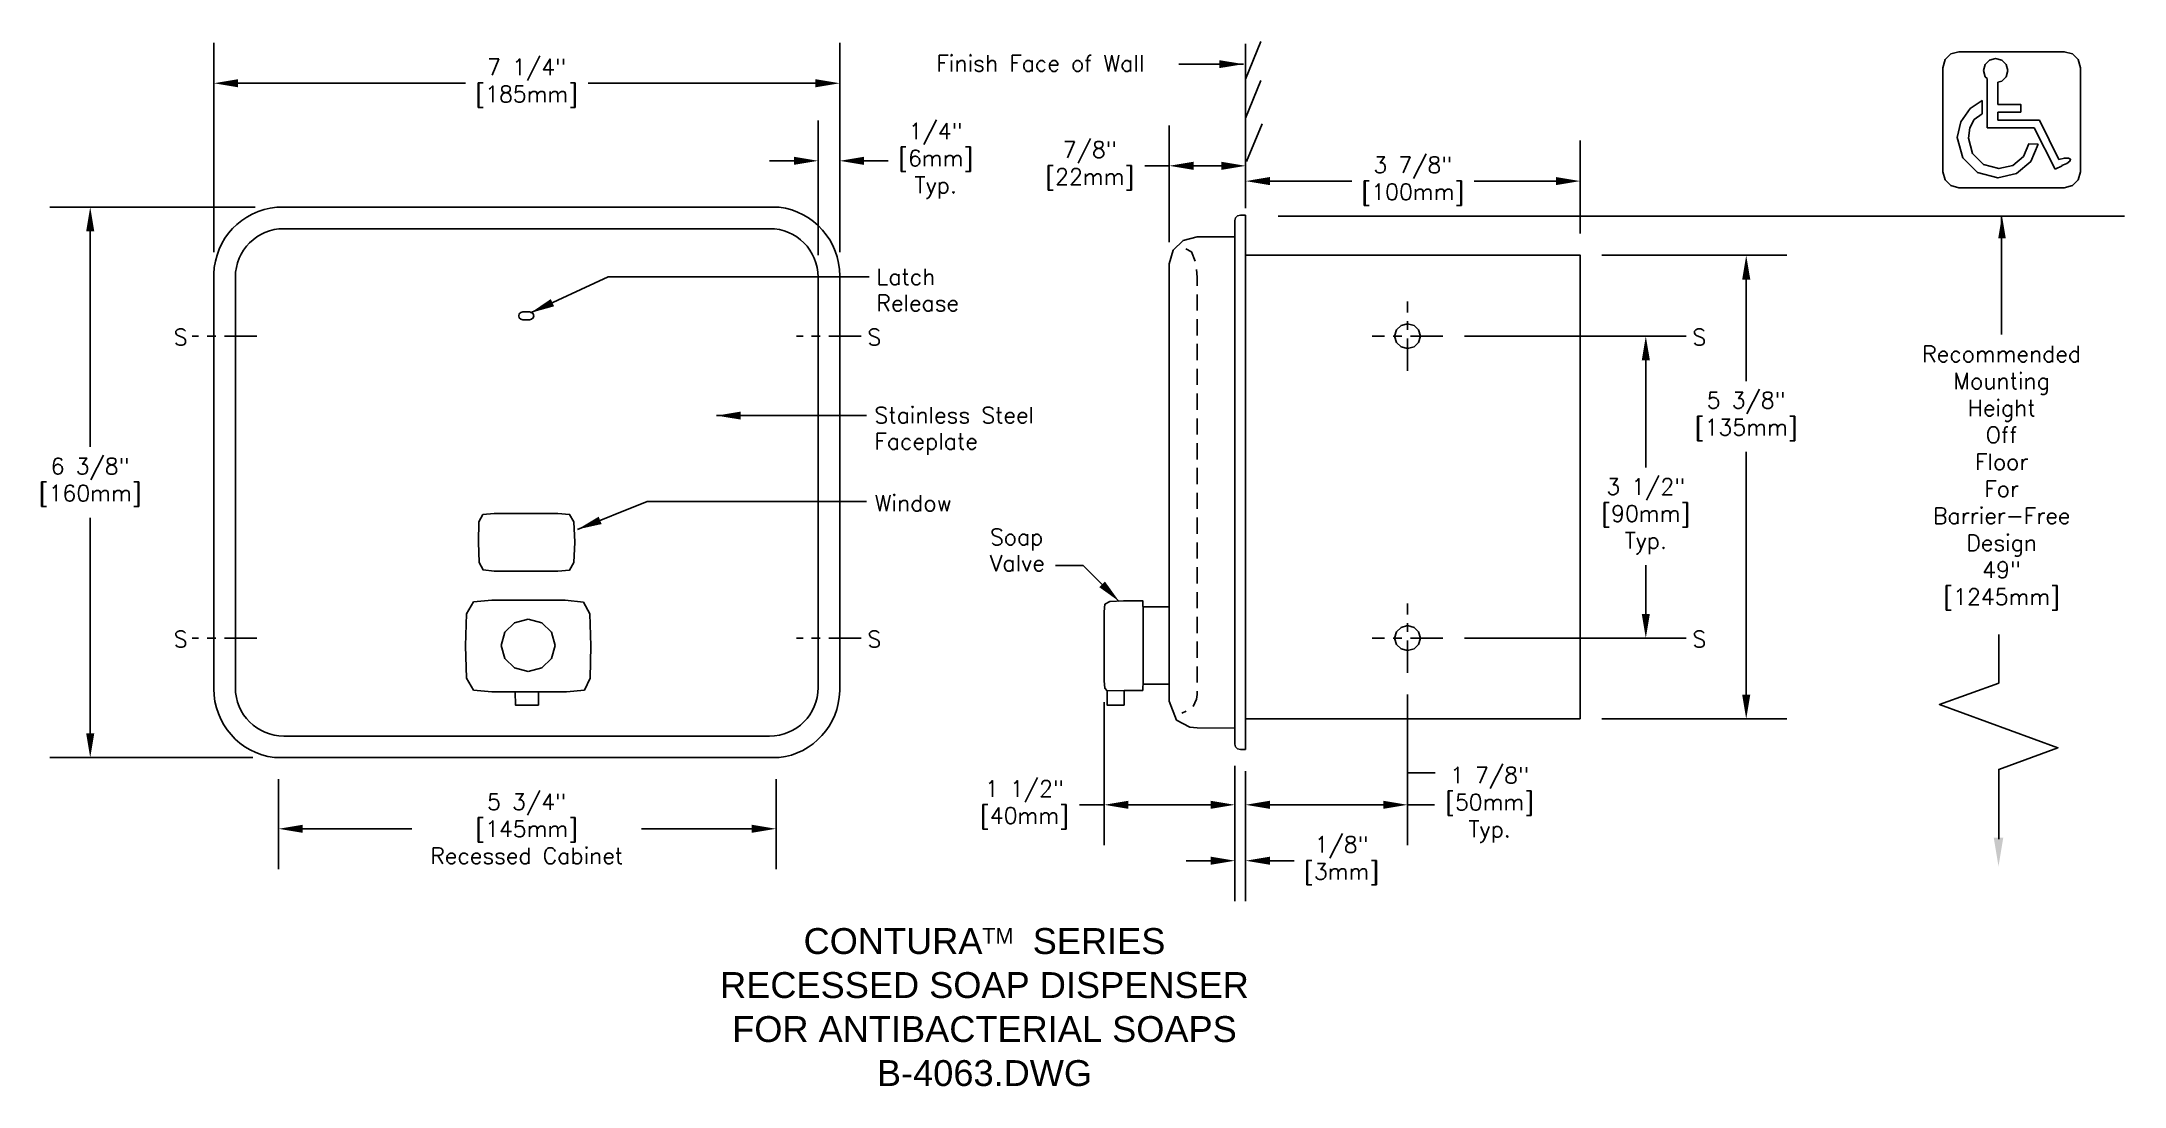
# Model space of a CAD drawing. Extents: x 30.5 to 54.6, y 3.2 to 15.3.
import ezdxf
from ezdxf.enums import TextEntityAlignment as Align

# ---------------------------------------------------------------- set-up
doc = ezdxf.new("R2010")
doc.units = 0
doc.header["$MEASUREMENT"] = 0
doc.header["$PDMODE"] = 35
doc.header["$PDSIZE"] = 1
doc.linetypes.add('CENTER2', pattern=[1.125, 0.75, -0.125, 0.125, -0.125])
doc.linetypes.add('HIDDEN', pattern=[0.375, 0.25, -0.125])
doc.layers.get('0').update_dxf_attribs({"linetype": 'CONTINUOUS'})
doc.layers.get('DEFPOINTS').update_dxf_attribs({"linetype": 'CONTINUOUS'})
for name, color, linetype in [('DETAIL', 4, 'CONTINUOUS'), ('DIM', 1, 'CONTINUOUS'), ('TEXT', 2, 'CONTINUOUS')]:
    doc.layers.add(name, color=color, linetype=linetype)
doc.styles.add('ARIAL_5', font='arial.ttf', dxfattribs={"height": 5})
doc.styles.add('DIM_S_7', font='simplex.shx', dxfattribs={"height": 0.1875})
doc.styles.add('DIM_S_8', font='simplex.shx', dxfattribs={"height": 1})
doc.dimstyles.new('DIM_S_7', dxfattribs={"dimtxt": 0.12, "dimasz": 0.28125, "dimexe": 0.46875, "dimexo": 0.25, "dimgap": 0.09375, "dimtad": 0, "dimtih": 1, "dimtoh": 1, "dimdec": 4, "dimrnd": 0.0625, "dimzin": 4, "dimtxsty": 'DIM_S_7', "dimcen": 0.09375, "dimaunit": 1, "dimazin": 3, "dimtfac": 1, "dimtdec": 4, "dimtofl": 0, "dimtmove": 0, "dimatfit": 3, "dimtolj": 1, "dimtzin": 0})

# ---------------------------------------------------------------- blocks, each defined once
blk = doc.blocks.new('*D0')
at = {"color": 0, "linetype": 'BYBLOCK'}
for p, q in [((32.517, 12.838), (32.517, 15.266)), ((39.767, 12.838), (39.767, 15.266)), ((32.798, 14.797), (35.432, 14.797)), ((39.486, 14.797), (36.852, 14.797))]:
    blk.add_line(p, q, dxfattribs=at)
for points in [[(32.798, 14.844), (32.798, 14.75), (32.517, 14.797)], [(39.486, 14.844), (39.486, 14.75), (39.767, 14.797)]]:
    blk.add_solid(points, dxfattribs=at)
at = {"layer": 'DEFPOINTS', "color": 0, "linetype": 'BYBLOCK'}
for p in [(39.767, 14.797), (32.517, 12.588), (39.767, 12.588)]:
    blk.add_point(p, dxfattribs=at)
at = {"color": 0, "linetype": 'BYBLOCK', "insert": (36.142, 14.797), "char_height": 0.1875, "attachment_point": 5, "style": 'DIM_S_7'}
blk.add_mtext('\\A1;7 1/4"\\P[185mm]', dxfattribs=at)
blk = doc.blocks.new('*D1')
at = {"color": 0, "linetype": 'BYBLOCK'}
for p, q in [((32.996, 13.362), (30.617, 13.362)), ((31.086, 13.08), (31.086, 10.582)), ((31.086, 7.262), (31.086, 9.76)), ((32.969, 6.981), (30.617, 6.981))]:
    blk.add_line(p, q, dxfattribs=at)
for points in [[(31.039, 13.08), (31.133, 13.08), (31.086, 13.362)], [(31.039, 7.262), (31.133, 7.262), (31.086, 6.981)]]:
    blk.add_solid(points, dxfattribs=at)
at = {"layer": 'DEFPOINTS', "color": 0, "linetype": 'BYBLOCK'}
for p in [(33.246, 13.362), (31.086, 6.981), (33.219, 6.981)]:
    blk.add_point(p, dxfattribs=at)
at = {"color": 0, "linetype": 'BYBLOCK', "insert": (31.086, 10.171), "char_height": 0.1875, "attachment_point": 5, "style": 'DIM_S_7'}
blk.add_mtext('\\A1;6 3/8"\\P[160mm]', dxfattribs=at)
blk = doc.blocks.new('*D2')
at = {"color": 0, "linetype": 'BYBLOCK'}
for p, q in [((33.267, 6.731), (33.267, 5.688)), ((39.03, 6.731), (39.03, 5.688)), ((33.548, 6.156), (34.812, 6.156)), ((38.748, 6.156), (37.473, 6.156))]:
    blk.add_line(p, q, dxfattribs=at)
for points in [[(33.548, 6.203), (33.548, 6.109), (33.267, 6.156)], [(38.748, 6.203), (38.748, 6.109), (39.03, 6.156)]]:
    blk.add_solid(points, dxfattribs=at)
at = {"layer": 'DEFPOINTS', "color": 0, "linetype": 'BYBLOCK'}
for p in [(33.267, 6.981), (39.03, 6.981), (39.03, 6.156)]:
    blk.add_point(p, dxfattribs=at)
at = {"color": 0, "linetype": 'BYBLOCK', "insert": (36.142, 6.156), "char_height": 0.1875, "attachment_point": 5, "style": 'DIM_S_7'}
blk.add_mtext('\\A1;5 3/4"\\P[145mm]\\PRecessed Cabinet', dxfattribs=at)
blk = doc.blocks.new('*D3')
at = {"color": 0, "linetype": 'BYBLOCK'}
for p, q in [((39.517, 12.804), (39.517, 14.367)), ((39.767, 12.838), (39.767, 14.367)), ((39.236, 13.898), (38.955, 13.898)), ((40.048, 13.898), (40.33, 13.898))]:
    blk.add_line(p, q, dxfattribs=at)
for points in [[(39.236, 13.945), (39.236, 13.851), (39.517, 13.898)], [(40.048, 13.945), (40.048, 13.851), (39.767, 13.898)]]:
    blk.add_solid(points, dxfattribs=at)
at = {"layer": 'DEFPOINTS', "color": 0, "linetype": 'BYBLOCK'}
for p in [(39.767, 13.898), (39.517, 12.554), (39.767, 12.588)]:
    blk.add_point(p, dxfattribs=at)
at = {"color": 0, "linetype": 'BYBLOCK', "insert": (40.879, 13.898), "char_height": 0.1875, "attachment_point": 5, "style": 'DIM_S_7'}
blk.add_mtext('\\A1;1/4"\\P[6mm]\\PTyp.', dxfattribs=at)
blk = doc.blocks.new('*D4')
at = {"color": 0, "linetype": 'BYBLOCK'}
for p, q in [((43.584, 12.955), (43.584, 14.309)), ((43.584, 13.84), (43.303, 13.84)), ((44.188, 13.84), (43.865, 13.84))]:
    blk.add_line(p, q, dxfattribs=at)
for points in [[(43.865, 13.887), (43.865, 13.793), (43.584, 13.84)], [(44.188, 13.887), (44.188, 13.793), (44.469, 13.84)]]:
    blk.add_solid(points, dxfattribs=at)
at = {"layer": 'DEFPOINTS', "color": 0, "linetype": 'BYBLOCK'}
for p in [(44.469, 13.84), (44.469, 13.268), (43.584, 12.705)]:
    blk.add_point(p, dxfattribs=at)
at = {"color": 0, "linetype": 'BYBLOCK', "insert": (42.664, 13.84), "char_height": 0.1875, "attachment_point": 5, "style": 'DIM_S_7'}
blk.add_mtext('\\A1;7/8"\\P[22mm]', dxfattribs=at)
blk = doc.blocks.new('*D5')
at = {"color": 0, "linetype": 'BYBLOCK'}
for p, q in [((48.344, 13.054), (48.344, 14.132)), ((44.75, 13.663), (45.697, 13.663)), ((48.063, 13.663), (47.116, 13.663))]:
    blk.add_line(p, q, dxfattribs=at)
for points in [[(44.75, 13.71), (44.75, 13.616), (44.469, 13.663)], [(48.063, 13.71), (48.063, 13.616), (48.344, 13.663)]]:
    blk.add_solid(points, dxfattribs=at)
at = {"layer": 'DEFPOINTS', "color": 0, "linetype": 'BYBLOCK'}
for p in [(48.344, 13.663), (44.469, 13.268), (48.344, 12.804)]:
    blk.add_point(p, dxfattribs=at)
at = {"color": 0, "linetype": 'BYBLOCK', "insert": (46.406, 13.663), "char_height": 0.1875, "attachment_point": 5, "style": 'DIM_S_7'}
blk.add_mtext('\\A1;3 7/8"\\P[100mm]', dxfattribs=at)
blk = doc.blocks.new('*D6')
at = {"color": 0, "linetype": 'BYBLOCK'}
for p, q in [((44.344, 6.887), (44.344, 5.317)), ((44.469, 6.824), (44.469, 5.317)), ((44.063, 5.786), (43.781, 5.786)), ((44.75, 5.786), (45.031, 5.786))]:
    blk.add_line(p, q, dxfattribs=at)
for points in [[(44.063, 5.833), (44.063, 5.739), (44.344, 5.786)], [(44.75, 5.833), (44.75, 5.739), (44.469, 5.786)]]:
    blk.add_solid(points, dxfattribs=at)
at = {"layer": 'DEFPOINTS', "color": 0, "linetype": 'BYBLOCK'}
for p in [(44.344, 7.137), (44.469, 7.074), (44.469, 5.786)]:
    blk.add_point(p, dxfattribs=at)
at = {"color": 0, "linetype": 'BYBLOCK', "insert": (45.581, 5.786), "char_height": 0.1875, "attachment_point": 5, "style": 'DIM_S_7'}
blk.add_mtext('\\A1;1/8"\\P[3mm]', dxfattribs=at)
blk = doc.blocks.new('*D7')
at = {"color": 0, "linetype": 'BYBLOCK'}
for p, q in [((42.83, 7.622), (42.83, 5.966)), ((44.344, 6.887), (44.344, 5.966)), ((42.83, 6.434), (42.546, 6.434)), ((44.063, 6.434), (43.111, 6.434))]:
    blk.add_line(p, q, dxfattribs=at)
for points in [[(43.111, 6.481), (43.111, 6.387), (42.83, 6.434)], [(44.063, 6.481), (44.063, 6.387), (44.344, 6.434)]]:
    blk.add_solid(points, dxfattribs=at)
at = {"layer": 'DEFPOINTS', "color": 0, "linetype": 'BYBLOCK'}
for p in [(42.83, 7.872), (44.344, 7.137), (44.344, 6.434)]:
    blk.add_point(p, dxfattribs=at)
at = {"color": 0, "linetype": 'BYBLOCK', "insert": (41.907, 6.434), "char_height": 0.1875, "attachment_point": 5, "style": 'DIM_S_7'}
blk.add_mtext('\\A1;1 1/2"\\P[40mm]', dxfattribs=at)
blk = doc.blocks.new('*D8')
at = {"color": 0, "linetype": 'BYBLOCK'}
for p, q in [((46.344, 7.713), (46.344, 5.966)), ((44.469, 6.824), (44.469, 5.966)), ((44.75, 6.434), (46.063, 6.434)), ((46.344, 6.434), (46.656, 6.434))]:
    blk.add_line(p, q, dxfattribs=at)
for points in [[(44.75, 6.481), (44.75, 6.387), (44.469, 6.434)], [(46.063, 6.481), (46.063, 6.387), (46.344, 6.434)]]:
    blk.add_solid(points, dxfattribs=at)
at = {"layer": 'DEFPOINTS', "color": 0, "linetype": 'BYBLOCK'}
for p in [(46.344, 7.963), (44.469, 7.074), (46.344, 6.434)]:
    blk.add_point(p, dxfattribs=at)
at = {"color": 0, "linetype": 'BYBLOCK', "insert": (47.295, 6.434), "char_height": 0.1875, "attachment_point": 5, "style": 'DIM_S_7'}
blk.add_mtext('\\A1;1 7/8"\\P[50mm]\\PTyp.', dxfattribs=at)
blk = doc.blocks.new('*D9')
at = {"color": 0, "linetype": 'BYBLOCK'}
for p, q in [((48.594, 12.804), (50.736, 12.804)), ((50.267, 12.522), (50.267, 11.346)), ((50.267, 7.71), (50.267, 10.524)), ((48.594, 7.429), (50.736, 7.429))]:
    blk.add_line(p, q, dxfattribs=at)
for points in [[(50.22, 12.522), (50.314, 12.522), (50.267, 12.804)], [(50.22, 7.71), (50.314, 7.71), (50.267, 7.429)]]:
    blk.add_solid(points, dxfattribs=at)
at = {"layer": 'DEFPOINTS', "color": 0, "linetype": 'BYBLOCK'}
for p in [(48.344, 12.804), (48.344, 7.429), (50.267, 7.429)]:
    blk.add_point(p, dxfattribs=at)
at = {"color": 0, "linetype": 'BYBLOCK', "insert": (50.267, 10.935), "char_height": 0.1875, "attachment_point": 5, "style": 'DIM_S_7'}
blk.add_mtext('\\A1;5 3/8"\\P[135mm]', dxfattribs=at)
blk = doc.blocks.new('*D10')
at = {"color": 0, "linetype": 'BYBLOCK'}
for p, q in [((47.003, 11.866), (49.573, 11.866)), ((49.104, 11.585), (49.104, 10.345)), ((49.104, 8.647), (49.104, 9.211)), ((47.003, 8.366), (49.573, 8.366))]:
    blk.add_line(p, q, dxfattribs=at)
for points in [[(49.057, 11.585), (49.151, 11.585), (49.104, 11.866)], [(49.057, 8.647), (49.151, 8.647), (49.104, 8.366)]]:
    blk.add_solid(points, dxfattribs=at)
at = {"layer": 'DEFPOINTS', "color": 0, "linetype": 'BYBLOCK'}
for p in [(46.753, 11.866), (46.753, 8.366), (49.104, 8.366)]:
    blk.add_point(p, dxfattribs=at)
at = {"color": 0, "linetype": 'BYBLOCK', "insert": (49.104, 9.778), "char_height": 0.1875, "attachment_point": 5, "style": 'DIM_S_7'}
blk.add_mtext('\\A1;3 1/2"\\P[90mm]\\PTyp.', dxfattribs=at)

msp = doc.modelspace()

# ---------------------------------------------------------------- linework, layer by layer
at = {"layer": 'DETAIL', "linetype": 'CONTINUOUS'}
for p, q in [((53.66502, 14.36904), (53.18229, 14.36904)), ((53.88933, 13.91428), (53.66502, 14.36904)), ((53.84669, 13.80104), (53.92549, 13.84097)), ((53.92549, 13.84097), (53.92386, 13.84428)), ((39.06516, 13.36155), (33.24571, 13.36155)), ((44.4075, 13.2678), (44.46899, 13.2678)), ((38.95519, 13.11155), (33.3292, 13.11155)), ((43.90712, 13.0178), (44.34301, 13.0178)), ((32.5172, 12.5882), (32.5172, 7.75398)), ((32.7672, 12.54955), (32.7672, 7.79258)), ((39.51719, 7.79258), (39.51719, 12.54955)), ((39.76719, 7.75398), (39.76719, 12.5882)), ((43.28176, 8.72837), (43.584, 8.72837)), ((43.2785, 7.83112), (43.584, 7.83112)), ((33.3292, 7.23058), (38.95519, 7.23058)), ((44.4075, 7.07433), (44.46899, 7.07433)), ((33.21929, 6.98058), (39.06516, 6.98058))]:
    msp.add_line(p, q, dxfattribs=at)
at = {"layer": 'DETAIL', "linetype": 'CENTER2', "ltscale": 0.5}
for p, q in [((33.0172, 11.8662), (32.2672, 11.8662)), ((40.01719, 11.8662), (39.26719, 11.8662)), ((46.75261, 11.8662), (45.93545, 11.8662)), ((33.0172, 8.3662), (32.2672, 8.3662)), ((40.01719, 8.3662), (39.26719, 8.3662)), ((46.75254, 8.3662), (45.93539, 8.3662))]:
    msp.add_line(p, q, dxfattribs=at)
at = {"layer": 'DETAIL', "linetype": 'CONTINUOUS'}
for points in [[(44.46725, 15.25224), (44.46577, 13.34916)], [(44.64535, 15.2794), (44.4667, 14.84421)], [(53.18229, 14.81007), (53.22654, 14.82199), (53.27702, 14.87227), (53.29623, 14.94302), (53.27702, 15.01371), (53.22654, 15.06394), (53.15554, 15.08306), (53.08452, 15.06394), (53.03407, 15.01371), (53.01488, 14.94302), (53.03407, 14.87227), (53.05606, 14.85036)], [(44.64516, 14.82928), (44.46646, 14.39403)], [(53.05606, 14.85036), (53.05606, 14.28096)], [(53.18229, 14.55141), (53.18229, 14.81007)], [(53.18229, 14.46333), (53.44756, 14.46333), (53.44756, 14.55141), (53.18229, 14.55141)], [(44.65921, 14.32604), (44.48051, 13.89079)], [(53.05606, 14.28096), (53.18229, 14.28096)], [(53.18229, 14.36904), (53.18229, 14.46333)], [(53.18229, 14.28096), (53.60157, 14.28096)], [(53.60157, 14.28096), (53.84669, 13.80104)], [(53.92386, 13.84428), (53.97971, 13.86768), (54.01549, 13.89347), (54.02382, 13.91684), (54.00064, 13.93046), (53.95201, 13.92946), (53.88933, 13.91428)], [(44.4075, 13.2678), (44.37494, 13.25928), (44.35181, 13.2369), (44.34399, 13.20541)], [(44.46899, 7.07433), (44.46899, 13.2678)], [(44.34399, 13.20541), (44.34399, 7.13671)], [(43.90712, 13.0178), (43.74403, 12.97509), (43.62811, 12.86288), (43.584, 12.70504)], [(44.3406, 13.0178), (43.90712, 13.0178)], [(48.34399, 7.4287), (48.34399, 12.8037), (44.46909, 12.80377)], [(43.584, 12.70504), (43.584, 7.63553)], [(36.09806, 12.14811), (36.07362, 12.14171), (36.05626, 12.12489), (36.04966, 12.10125)], [(36.04966, 12.10125), (36.05626, 12.07763), (36.07362, 12.06084), (36.09806, 12.05445)], [(36.17458, 12.14811), (36.09806, 12.14811)], [(36.22293, 12.10125), (36.21633, 12.12489), (36.19898, 12.14171), (36.17458, 12.14811)], [(36.17458, 12.05445), (36.19898, 12.06084), (36.21633, 12.07763), (36.22293, 12.10125)], [(36.09806, 12.05445), (36.17458, 12.05445)], [(36.1585, 8.58564), (36.00032, 8.54421), (35.88788, 8.43534), (35.84508, 8.2822)], [(36.47186, 8.2822), (36.42908, 8.43534), (36.31667, 8.54421), (36.1585, 8.58564)], [(35.84508, 8.2822), (35.88788, 8.12907), (36.00032, 8.02023), (36.1585, 7.97881)], [(36.1585, 7.97881), (36.31667, 8.02023), (36.42908, 8.12907), (36.47186, 8.2822)], [(43.584, 7.63553), (43.66737, 7.41565), (43.82278, 7.33516), (43.90612, 7.32433)], [(43.90612, 7.32433), (44.34399, 7.32355)], [(48.34399, 7.4287), (44.46899, 7.42877)], [(44.34399, 7.13671), (44.35181, 7.10524), (44.37494, 7.08285), (44.4075, 7.07433)]]:
    msp.add_lwpolyline(points, dxfattribs=at)
for points in [[(53.95109, 13.58542), (54.04513, 13.61076), (54.11191, 13.67732), (54.13731, 13.77094), (54.13731, 14.9768), (54.11191, 15.07044), (54.04513, 15.13697), (53.95109, 15.16227), (52.73018, 15.16227), (52.6362, 15.13697), (52.56939, 15.07044), (52.54396, 14.9768), (52.54396, 13.77094), (52.56939, 13.67732), (52.6362, 13.61076), (52.73018, 13.58542)], [(53.64663, 14.09189), (53.56166, 13.89145), (53.39807, 13.75217), (53.18188, 13.69999), (52.94413, 13.76407), (52.77509, 13.93243), (52.71075, 14.16925), (52.75375, 14.35095), (52.86095, 14.50437), (52.99962, 14.59688), (53.00098, 14.44399), (52.90718, 14.3756), (52.85573, 14.28215), (52.84003, 14.15941), (52.88828, 13.98184), (53.01506, 13.85558), (53.1934, 13.80752), (53.35548, 13.84502), (53.47816, 13.94643), (53.54194, 14.09512)], [(46.19501, 11.8662), (46.21535, 11.79337), (46.26881, 11.74161), (46.34399, 11.72192), (46.41922, 11.74161), (46.47269, 11.79337), (46.49303, 11.8662), (46.47269, 11.93898), (46.41922, 11.99073), (46.34399, 12.01043), (46.26881, 11.99073), (46.21535, 11.93898)], [(36.50406, 9.14297), (36.63881, 9.15533), (36.68953, 9.24235), (36.6973, 9.47893), (36.68953, 9.71303), (36.63881, 9.79875), (36.50406, 9.81073), (35.76628, 9.81037), (35.63374, 9.79856), (35.58768, 9.7131), (35.58405, 9.47893), (35.59047, 9.24334), (35.63739, 9.15561), (35.76628, 9.14261)], [(36.60278, 7.74473), (36.80998, 7.76418), (36.87812, 7.90144), (36.88304, 8.27485), (36.87339, 8.64712), (36.79836, 8.78457), (36.58661, 8.80436), (35.73964, 8.80436), (35.52629, 8.7852), (35.44634, 8.64837), (35.43386, 8.27485), (35.44535, 7.90128), (35.52579, 7.76367), (35.73964, 7.74402)], [(43.27948, 7.75714), (43.27979, 7.77712), (43.28104, 7.85473), (43.28176, 7.96448), (43.28176, 8.58013), (43.28111, 8.69015), (43.27986, 8.76781), (43.27912, 8.79648), (43.05608, 8.79858), (42.89564, 8.79184), (42.83707, 8.75894), (42.82897, 8.6713), (42.82971, 7.87231), (42.83818, 7.78666), (42.86373, 7.75464), (43.06088, 7.75705)], [(46.19496, 8.3662), (46.21531, 8.29337), (46.26877, 8.24161), (46.34399, 8.22192), (46.41918, 8.24161), (46.47262, 8.29337), (46.49297, 8.3662), (46.47262, 8.43902), (46.41918, 8.49075), (46.34399, 8.51043), (46.26877, 8.49075), (46.21531, 8.43902)], [(36.00792, 7.74533), (36.01119, 7.58929), (36.27824, 7.58929), (36.27816, 7.62965), (36.27808, 7.70461), (36.27824, 7.74497)], [(42.86373, 7.75422), (42.86413, 7.58899), (42.91529, 7.58907), (43.00995, 7.58921), (43.06088, 7.58929), (43.06088, 7.75705)]]:
    msp.add_lwpolyline(points, close=True, dxfattribs=at)
at = {"layer": 'DETAIL', "linetype": 'HIDDEN', "ltscale": 0.75, "flags": 128}
msp.add_lwpolyline([(43.77756, 12.87654), (43.84046, 12.8433), (43.88935, 12.72653), (43.9076, 12.55106), (43.9075, 12.54987), (43.90724, 12.34036), (43.90705, 12.08395), (43.90694, 11.76329), (43.9069, 11.3917), (43.9069, 10.98251), (43.90696, 10.54905), (43.90704, 10.10464), (43.90716, 9.6626), (43.90728, 9.23628), (43.90742, 8.83897), (43.90755, 8.48402), (43.90767, 8.18476), (43.90777, 7.9545), (43.90783, 7.80656), (43.90786, 7.71141), (43.90057, 7.65829), (43.85358, 7.5569), (43.72921, 7.49422)], dxfattribs=at)
at = {"layer": 'DETAIL', "linetype": 'CENTER2', "ltscale": 0.5}
for points in [[(46.34399, 11.46349), (46.34399, 12.26885)], [(46.34399, 7.9635), (46.34399, 8.76885)]]:
    msp.add_lwpolyline(points, dxfattribs=at)
at = {"layer": 'DETAIL', "linetype": 'CONTINUOUS'}
for centre, radius, start, end in [((33.32107, 12.56074), 0.80434, 95.375822, 178.145138), ((38.96384, 12.56361), 0.80434, 359.993425, 82.762741), ((33.3292, 12.54955), 0.562, 90, 180), ((38.95519, 12.54955), 0.562, 0, 90), ((33.32169, 7.77838), 0.80434, 179.916986, 262.686302), ((33.3292, 7.79258), 0.562, 180, 270), ((38.95519, 7.79258), 0.562, 270, 0), ((38.97158, 7.77085), 0.79578, 276.75352, 358.78594)]:
    msp.add_arc(centre, radius, start, end, dxfattribs=at)
at = {"layer": 'DIM', "linetype": 'CONTINUOUS'}
for p, q in [((44.8457, 13.25673), (54.64662, 13.25673)), ((53.22297, 13.25275), (53.22297, 11.88662)), ((46.34399, 6.80565), (46.66373, 6.80565))]:
    msp.add_line(p, q, dxfattribs=at)
msp.add_lwpolyline([(53.19111, 6.03536), (53.19111, 6.84474), (53.87798, 7.09474), (52.50424, 7.59474), (53.19111, 7.84474), (53.19111, 8.40634)], dxfattribs=at)
for points in [[(53.18582, 12.9981), (53.27342, 12.9981), (53.22962, 13.26088)], [(53.13382, 6.05225), (53.24421, 6.05225), (53.18901, 5.72109)]]:
    msp.add_solid(points, dxfattribs=at)

# ---------------------------------------------------------------- texts
at = {"layer": 'DIM', "linetype": 'CONTINUOUS', "style": 'DIM_S_7'}
for s, p in [('Finish Face of Wall', (40.88712, 14.93418)), ('Latch', (40.19292, 12.45908)), ('Release', (40.19292, 12.15558)), ('S', (32.05487, 11.76181)), ('S', (40.08772, 11.76181)), ('S', (49.6435, 11.76181)), ('Stainless Steel', (40.16929, 10.85661)), ('Faceplate', (40.16929, 10.55311)), ('Window', (40.17412, 9.83706)), ('Soap', (41.50742, 9.44494)), ('Valve', (41.50742, 9.14144)), ('S', (32.05487, 8.26181)), ('S', (40.08772, 8.26181)), ('S', (49.6435, 8.26181))]:
    msp.add_text(s, height=0.1875, dxfattribs=at).set_placement(p)
at = {"layer": 'DIM', "linetype": 'CONTINUOUS', "insert": (53.22559, 10.22123), "char_height": 0.1875, "attachment_point": 5, "style": 'DIM_S_8'}
msp.add_mtext('Recommended\\PMounting\\PHeight\\POff\\PFloor\\PFor\\PBarrier-Free\\PDesign\\P49"\\P[1245mm]', dxfattribs=at)
at = {"layer": 'TEXT', "linetype": 'CONTINUOUS', "style": 'ARIAL_5'}
for s, height, p in [('CONTURA     SERIES', 0.3, (41.44406, 4.8551)), ('TM', 0.18, (41.59868, 4.91579)), ('RECESSED SOAP DISPENSER', 0.3, (41.44406, 4.34506)), ('FOR ANTIBACTERIAL SOAPS', 0.3, (41.44406, 3.83502)), ('B-4063.DWG', 0.3, (41.44406, 3.32499))]:
    msp.add_text(s, height=height, dxfattribs=at).set_placement(p, align=Align.MIDDLE)

# ---------------------------------------------------------------- dimensions: what is measured, and where the dimension line sits
at = {"layer": 'DIM', "linetype": 'CONTINUOUS'}
for base, p1, p2, text, override, picture, middle in [((39.76719, 14.79731), (32.5172, 12.5882), (39.76719, 12.5882), '<>\\P[185mm]', {"dimpost": '"'}, '*D0', (36.14219, 14.79731)), ((39.76719, 13.8979), (39.51719, 12.55393), (39.76719, 12.5882), '<>\\P[6mm]\\PTyp.', {"dimpost": '"'}, '*D3', (40.87879, 13.8979)), ((44.46899, 13.84033), (43.584, 12.70504), (44.46899, 13.2678), '<>\\P[22mm]', {"dimpost": '"', "dimse2": 1}, '*D4', (42.66436, 13.84033)), ((48.34399, 13.66337), (44.46899, 13.2678), (48.34399, 12.8037), '<>\\P[100mm]', {"dimpost": '"', "dimse1": 1}, '*D5', (46.40649, 13.66337)), ((46.34399, 6.43435), (44.46899, 7.07433), (46.34399, 7.9635), '<>\\P[50mm]\\PTyp.', {"dimpost": '"'}, '*D8', (47.29453, 6.43435)), ((44.34399, 6.43435), (42.82971, 7.87231), (44.34399, 7.13671), '<>\\P[40mm]', {"dimpost": '"'}, '*D7', (41.90715, 6.43435)), ((44.46899, 5.78587), (44.34399, 7.13671), (44.46899, 7.07433), '<>\\P[3mm]', {"dimpost": '"'}, '*D6', (45.5806, 5.78587)), ((39.02958, 6.15637), (33.26676, 6.98058), (39.02958, 6.98058), '<>\\P[145mm]\\PRecessed Cabinet', {"dimpost": '"'}, '*D2', (36.14223, 6.15637))]:
    dim = msp.add_linear_dim(base=base, p1=p1, p2=p2, text=text, dimstyle='DIM_S_7', override=override, dxfattribs=at)
    dim.commit()
    dim.dimension.update_dxf_attribs({"geometry": picture, "text_midpoint": middle, "dimtype": 160})
for base, p1, p2, text, picture, middle in [((31.0861, 6.98058), (33.24571, 13.36155), (33.21929, 6.98058), '<>\\P[160mm]', '*D1', (31.0861, 10.17106)), ((50.26676, 7.4287), (48.34399, 12.8037), (48.34399, 7.4287), '<>\\P[135mm]', '*D9', (50.26676, 10.93491)), ((49.10406, 8.3662), (46.75261, 11.8662), (46.75254, 8.3662), '<>\\P[90mm]\\PTyp.', '*D10', (49.10406, 9.7778))]:
    dim = msp.add_linear_dim(base=base, p1=p1, p2=p2, angle=90, text=text, dimstyle='DIM_S_7', override={"dimpost": '"'}, dxfattribs=at)
    dim.commit()
    dim.dimension.update_dxf_attribs({"geometry": picture, "text_midpoint": middle, "dimtype": 160})

# ---------------------------------------------------------------- leaders
for points in [[(44.44481, 15.0184), (43.69484, 15.0184)], [(36.1845, 12.13498), (37.08538, 12.55308), (40.10977, 12.55308)], [(38.34018, 10.94501), (40.07759, 10.94501)], [(36.73146, 9.62639), (37.53582, 9.948), (40.07759, 9.948)], [(43.00546, 8.79019), (42.58719, 9.20829), (42.26545, 9.20829)]]:
    msp.add_leader(points, dimstyle='DIM_S_7', dxfattribs=at)

doc.saveas('drawing.dxf')
